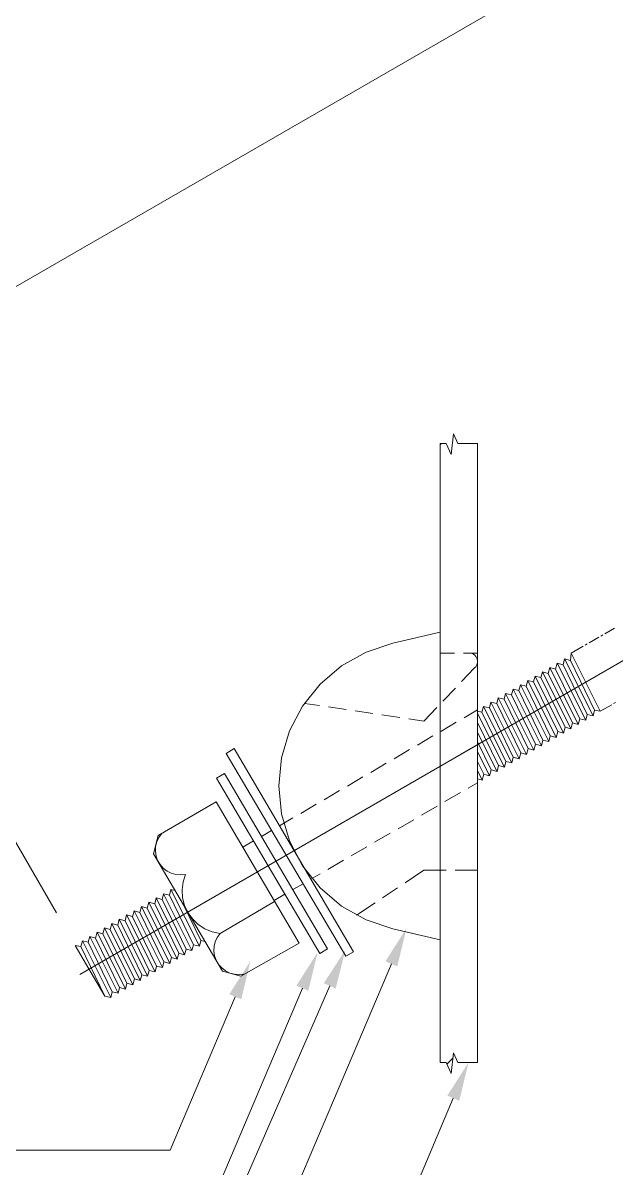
# Model space of a CAD drawing. Header units: millimetres. Extents: x 2 to 579, y 1 to 405.
# Drawn here: x 185.94 to 194.16, y 104.73 to 120.62 of the extents above; entities that cross this region are included whole.
import ezdxf

# ---------------------------------------------------------------- set-up
doc = ezdxf.new("R2010")
doc.units = ezdxf.units.MM
doc.linetypes.add('XKITLINE00', pattern=[0])
doc.layers.add('LinkedObject', color=7, linetype='Continuous', lineweight=0)

# ---------------------------------------------------------------- blocks, each defined once
blk = doc.blocks.new('*A4')
at = {"layer": 'LinkedObject'}
for points in [[(191.125, 107.528), (190.96, 107.598), (191.253, 108.06)], [(190.271, 107.222), (190.106, 107.294), (190.404, 107.753)], [(188.962, 107.072), (188.796, 107.142), (189.09, 107.604)], [(189.892, 107.19), (189.726, 107.26), (190.02, 107.722)], [(191.984, 105.664), (191.819, 105.735), (192.112, 106.196)]]:
    blk.add_hatch(color=6, dxfattribs=at).paths.add_polyline_path(points, flags=17)
at = {"layer": 'LinkedObject', "color": 6, "linetype": 'XKITLINE00', "lineweight": 0}
for p, q in [((182.496, 115.028), (223.889, 138.952)), ((191.998, 110.466), (206.82, 119.032)), ((186.402, 108.27), (182.045, 115.808)), ((191.043, 107.563), (186.887, 97.773)), ((190.189, 107.258), (187.275, 100.562)), ((188.879, 107.107), (187.976, 104.98)), ((189.809, 107.225), (188.231, 103.507)), ((191.901, 105.699), (187.611, 95.592)), ((187.976, 104.98), (178.434, 104.98))]:
    blk.add_line(p, q, dxfattribs=at)
at = {"layer": 'LinkedObject', "color": 9, "linetype": 'XKITLINE00', "lineweight": 0}
for p, q in [((191.873, 114.629), (191.906, 114.916)), ((191.906, 114.916), (191.964, 114.785)), ((191.719, 114.785), (191.803, 114.785)), ((191.719, 114.768), (191.737, 114.785)), ((191.803, 114.785), (191.873, 114.629)), ((191.964, 114.785), (192.237, 114.785)), ((197.684, 113.752), (186.724, 107.417)), ((194.001, 112.143), (194.136, 112.221)), ((193.785, 112.018), (193.92, 112.096)), ((193.947, 112.111), (193.974, 112.127)), ((193.534, 111.873), (193.703, 111.971)), ((193.73, 111.986), (193.758, 112.002)), ((193.938, 111.067), (194.097, 111.159)), ((194.124, 111.175), (194.151, 111.19))]:
    blk.add_line(p, q, dxfattribs=at)
at = {"layer": 'LinkedObject', "color": 7, "linetype": 'XKITLINE00', "lineweight": 0}
for p, q in [((191.719, 106.196), (191.719, 114.785)), ((192.237, 114.785), (192.237, 106.196)), ((191.719, 112.165), (191.062, 112.014)), ((190.692, 111.89), (190.352, 111.698)), ((191.062, 112.014), (190.692, 111.89)), ((190.352, 111.698), (190.056, 111.445)), ((190.056, 111.445), (189.813, 111.14)), ((189.813, 111.14), (189.633, 110.794)), ((189.633, 110.794), (189.522, 110.42)), ((189.522, 110.42), (189.485, 110.031)), ((189.485, 110.031), (189.522, 109.643)), ((189.522, 109.643), (189.633, 109.269)), ((189.633, 109.269), (189.813, 108.923)), ((189.813, 108.923), (190.056, 108.618)), ((190.056, 108.618), (190.352, 108.365)), ((190.352, 108.365), (190.692, 108.173)), ((190.692, 108.173), (191.062, 108.049)), ((191.719, 107.898), (191.062, 108.049)), ((186.852, 107.491), (186.852, 107.491)), ((191.873, 106.041), (191.906, 106.327)), ((191.906, 106.327), (191.964, 106.196)), ((191.803, 106.196), (191.719, 106.196)), ((191.803, 106.196), (191.873, 106.041)), ((191.813, 106.173), (191.898, 106.259)), ((192.237, 106.196), (191.964, 106.196))]:
    blk.add_line(p, q, dxfattribs=at)
at = {"layer": 'LinkedObject', "color": 1, "linetype": 'XKITLINE00', "lineweight": 0}
for p, q in [((191.719, 111.876), (191.916, 111.876)), ((192.041, 111.876), (192.237, 111.876)), ((192.141, 111.874), (192.119, 111.876)), ((192.162, 111.868), (192.141, 111.874)), ((192.182, 111.858), (192.162, 111.868)), ((192.199, 111.845), (192.182, 111.858)), ((193.534, 111.873), (193.524, 111.773)), ((193.534, 111.873), (193.938, 111.067)), ((192.214, 111.829), (192.199, 111.845)), ((192.212, 111.686), (192.224, 111.704)), ((192.225, 111.81), (192.214, 111.829)), ((192.224, 111.704), (192.232, 111.725)), ((192.233, 111.79), (192.225, 111.81)), ((192.232, 111.725), (192.237, 111.746)), ((192.237, 111.768), (192.233, 111.79)), ((192.237, 111.746), (192.237, 111.768)), ((193.341, 111.734), (193.32, 111.653)), ((193.422, 111.713), (193.341, 111.734)), ((193.341, 111.734), (193.736, 110.943)), ((193.443, 111.794), (193.422, 111.713)), ((193.757, 111.024), (193.422, 111.713)), ((193.524, 111.773), (193.443, 111.794)), ((193.443, 111.794), (193.839, 111.003)), ((193.86, 111.083), (193.524, 111.773)), ((192.197, 111.67), (192.017, 111.48)), ((192.197, 111.67), (192.212, 111.686)), ((193.035, 111.555), (193.014, 111.474)), ((193.116, 111.534), (193.035, 111.555)), ((193.035, 111.555), (193.429, 110.766)), ((193.137, 111.615), (193.116, 111.534)), ((193.218, 111.594), (193.137, 111.615)), ((193.137, 111.615), (193.531, 110.825)), ((193.239, 111.675), (193.218, 111.594)), ((193.553, 110.906), (193.218, 111.594)), ((193.32, 111.653), (193.239, 111.675)), ((193.239, 111.675), (193.634, 110.884)), ((193.655, 110.965), (193.32, 111.653)), ((191.931, 111.39), (191.758, 111.209)), ((192.831, 111.435), (192.81, 111.354)), ((192.912, 111.414), (192.831, 111.435)), ((192.831, 111.435), (193.224, 110.647)), ((192.933, 111.495), (192.912, 111.414)), ((193.245, 110.728), (192.912, 111.414)), ((193.014, 111.474), (192.933, 111.495)), ((192.933, 111.495), (193.327, 110.706)), ((193.348, 110.787), (193.014, 111.474)), ((193.45, 110.846), (193.116, 111.534)), ((192.525, 111.256), (192.503, 111.175)), ((192.606, 111.235), (192.525, 111.256)), ((192.525, 111.256), (192.917, 110.469)), ((192.627, 111.316), (192.606, 111.235)), ((192.938, 110.55), (192.606, 111.235)), ((192.708, 111.295), (192.627, 111.316)), ((192.627, 111.316), (193.019, 110.529)), ((192.729, 111.375), (192.708, 111.295)), ((193.041, 110.609), (192.708, 111.295)), ((192.81, 111.354), (192.729, 111.375)), ((192.729, 111.375), (193.122, 110.588)), ((193.143, 110.668), (192.81, 111.354)), ((189.838, 111.177), (190.046, 111.146)), ((190.17, 111.127), (190.417, 111.09)), ((190.541, 111.072), (190.788, 111.035)), ((191.672, 111.119), (191.491, 110.929)), ((192.232, 111.069), (192.237, 111.074)), ((192.299, 111.055), (192.237, 111.071)), ((192.32, 111.136), (192.299, 111.055)), ((192.401, 111.115), (192.32, 111.136)), ((192.32, 111.136), (192.712, 110.351)), ((192.422, 111.196), (192.401, 111.115)), ((192.733, 110.431), (192.401, 111.115)), ((192.503, 111.175), (192.422, 111.196)), ((192.422, 111.196), (192.815, 110.41)), ((192.836, 110.491), (192.503, 111.175)), ((193.86, 111.083), (193.839, 111.003)), ((193.938, 111.067), (193.86, 111.083)), ((193.999, 111.092), (193.999, 111.094)), ((190.912, 111.016), (191.159, 110.979)), ((191.283, 110.961), (191.491, 110.929)), ((192.237, 111.037), (192.61, 110.291)), ((192.529, 110.313), (192.237, 110.912)), ((192.631, 110.372), (192.299, 111.055)), ((193.553, 110.906), (193.531, 110.825)), ((193.634, 110.884), (193.553, 110.906)), ((193.655, 110.965), (193.634, 110.884)), ((193.736, 110.943), (193.655, 110.965)), ((193.757, 111.024), (193.736, 110.943)), ((193.839, 111.003), (193.757, 111.024)), ((192.237, 110.773), (192.507, 110.232)), ((193.348, 110.787), (193.327, 110.706)), ((193.429, 110.766), (193.348, 110.787)), ((193.45, 110.846), (193.429, 110.766)), ((193.531, 110.825), (193.45, 110.846)), ((192.426, 110.254), (192.237, 110.642)), ((193.041, 110.609), (193.019, 110.529)), ((193.122, 110.588), (193.041, 110.609)), ((193.143, 110.668), (193.122, 110.588)), ((193.224, 110.647), (193.143, 110.668)), ((193.245, 110.728), (193.224, 110.647)), ((193.327, 110.706), (193.245, 110.728)), ((188.863, 110.55), (188.753, 110.484)), ((190.411, 107.668), (188.753, 110.484)), ((188.863, 110.55), (190.517, 107.729)), ((192.237, 110.509), (192.405, 110.173)), ((192.733, 110.431), (192.712, 110.351)), ((192.815, 110.41), (192.733, 110.431)), ((192.836, 110.491), (192.815, 110.41)), ((192.917, 110.469), (192.836, 110.491)), ((192.938, 110.55), (192.917, 110.469)), ((193.019, 110.529), (192.938, 110.55)), ((192.324, 110.194), (192.237, 110.372)), ((192.529, 110.313), (192.507, 110.232)), ((192.61, 110.291), (192.529, 110.313)), ((192.631, 110.372), (192.61, 110.291)), ((192.712, 110.351), (192.631, 110.372)), ((192.237, 110.244), (192.303, 110.114)), ((192.303, 110.114), (192.237, 110.131)), ((192.324, 110.194), (192.303, 110.114)), ((192.405, 110.173), (192.324, 110.194)), ((192.426, 110.254), (192.405, 110.173)), ((192.507, 110.232), (192.426, 110.254)), ((191.233, 108.688), (191.491, 108.861)), ((191.491, 108.861), (191.802, 108.861)), ((191.927, 108.861), (192.237, 108.861)), ((187.885, 108.537), (187.864, 108.456)), ((187.885, 108.537), (188.279, 107.748)), ((187.966, 108.516), (187.885, 108.537)), ((187.987, 108.597), (187.966, 108.516)), ((187.987, 108.597), (188.381, 107.807)), ((188.045, 108.582), (187.987, 108.597)), ((190.92, 108.48), (191.129, 108.619)), ((187.681, 108.417), (187.659, 108.336)), ((187.681, 108.417), (188.074, 107.629)), ((187.762, 108.396), (187.681, 108.417)), ((187.783, 108.477), (187.762, 108.396)), ((188.095, 107.71), (187.762, 108.396)), ((187.783, 108.477), (188.176, 107.688)), ((187.864, 108.456), (187.783, 108.477)), ((188.198, 107.769), (187.864, 108.456)), ((188.3, 107.828), (187.966, 108.516)), ((188.402, 107.888), (188.162, 108.381)), ((190.558, 108.239), (190.816, 108.411)), ((187.372, 108.242), (187.351, 108.161)), ((187.453, 108.221), (187.372, 108.242)), ((187.372, 108.242), (187.767, 107.451)), ((187.476, 108.298), (187.455, 108.217)), ((187.788, 107.532), (187.455, 108.217)), ((187.476, 108.298), (187.869, 107.511)), ((187.557, 108.277), (187.476, 108.298)), ((187.578, 108.357), (187.557, 108.277)), ((187.89, 107.591), (187.557, 108.277)), ((187.578, 108.357), (187.972, 107.57)), ((187.659, 108.336), (187.578, 108.357)), ((187.993, 107.65), (187.659, 108.336)), ((187.066, 108.062), (187.045, 107.981)), ((187.066, 108.062), (187.46, 107.273)), ((187.147, 108.041), (187.066, 108.062)), ((187.168, 108.122), (187.147, 108.041)), ((187.168, 108.122), (187.562, 107.333)), ((187.249, 108.101), (187.168, 108.122)), ((187.27, 108.182), (187.249, 108.101)), ((187.583, 107.413), (187.249, 108.101)), ((187.27, 108.182), (187.664, 107.392)), ((187.351, 108.161), (187.27, 108.182)), ((187.686, 107.473), (187.351, 108.161)), ((186.862, 107.943), (186.841, 107.862)), ((186.943, 107.921), (186.862, 107.943)), ((186.862, 107.943), (187.255, 107.155)), ((186.964, 108.002), (186.943, 107.921)), ((187.276, 107.236), (186.943, 107.921)), ((186.964, 108.002), (187.357, 107.214)), ((187.045, 107.981), (186.964, 108.002)), ((187.378, 107.295), (187.045, 107.981)), ((187.481, 107.354), (187.147, 108.041)), ((188.402, 107.888), (188.381, 107.807)), ((188.461, 107.872), (188.402, 107.888)), ((187.071, 107.117), (186.66, 107.819)), ((186.66, 107.819), (186.739, 107.802)), ((186.76, 107.883), (186.739, 107.802)), ((187.071, 107.117), (186.739, 107.802)), ((186.841, 107.862), (186.76, 107.883)), ((186.76, 107.883), (187.152, 107.096)), ((187.174, 107.176), (186.841, 107.862)), ((188.198, 107.769), (188.176, 107.688)), ((188.279, 107.748), (188.198, 107.769)), ((188.3, 107.828), (188.279, 107.748)), ((188.381, 107.807), (188.3, 107.828)), ((190.517, 107.729), (190.411, 107.668)), ((187.89, 107.591), (187.869, 107.511)), ((187.972, 107.57), (187.89, 107.591)), ((187.993, 107.65), (187.972, 107.57)), ((188.074, 107.629), (187.993, 107.65)), ((188.095, 107.71), (188.074, 107.629)), ((188.176, 107.688), (188.095, 107.71)), ((187.583, 107.413), (187.562, 107.333)), ((187.664, 107.392), (187.583, 107.413)), ((187.686, 107.473), (187.664, 107.392)), ((187.767, 107.451), (187.686, 107.473)), ((187.788, 107.532), (187.767, 107.451)), ((187.869, 107.511), (187.788, 107.532)), ((187.378, 107.295), (187.357, 107.214)), ((187.46, 107.273), (187.378, 107.295)), ((187.481, 107.354), (187.46, 107.273)), ((187.562, 107.333), (187.481, 107.354)), ((187.152, 107.096), (187.071, 107.117)), ((187.174, 107.176), (187.152, 107.096)), ((187.255, 107.155), (187.174, 107.176)), ((187.276, 107.236), (187.255, 107.155)), ((187.357, 107.214), (187.276, 107.236))]:
    blk.add_line(p, q, dxfattribs=at)
at = {"layer": 'LinkedObject', "color": 4, "linetype": 'XKITLINE00', "lineweight": 0}
for p, q in [((192.237, 111.087), (192.051, 110.978)), ((191.943, 110.915), (191.727, 110.789)), ((191.619, 110.725), (191.404, 110.599)), ((191.296, 110.536), (191.08, 110.409)), ((190.972, 110.346), (190.756, 110.22)), ((190.649, 110.157), (190.433, 110.03)), ((190.325, 109.967), (190.109, 109.841)), ((192.109, 110.002), (192.237, 110.076)), ((191.785, 109.814), (192.001, 109.939)), ((190.002, 109.777), (189.786, 109.651)), ((191.46, 109.626), (191.676, 109.751)), ((189.678, 109.588), (189.491, 109.478)), ((191.135, 109.438), (191.352, 109.563)), ((189.383, 109.415), (189.242, 109.332)), ((190.811, 109.25), (191.027, 109.375)), ((189.133, 109.268), (188.982, 109.18)), ((190.486, 109.062), (190.703, 109.188)), ((190.162, 108.874), (190.378, 109)), ((189.925, 108.738), (190.054, 108.812)), ((189.417, 108.443), (189.568, 108.53)), ((189.675, 108.593), (189.818, 108.675))]:
    blk.add_line(p, q, dxfattribs=at)
at = {"layer": 'LinkedObject', "color": 2, "linetype": 'XKITLINE00', "lineweight": 0}
for p, q in [((188.731, 110.203), (188.621, 110.139)), ((190.051, 107.709), (188.621, 110.139)), ((188.731, 110.203), (190.156, 107.771)), ((190.156, 107.771), (190.051, 107.709))]:
    blk.add_line(p, q, dxfattribs=at)
at = {"layer": 'LinkedObject', "color": 3, "linetype": 'XKITLINE00', "lineweight": 0}
for p, q in [((187.812, 109.342), (188.612, 109.81)), ((189.766, 107.85), (188.612, 109.81)), ((187.746, 109.091), (187.812, 109.342)), ((187.819, 109.315), (187.791, 109.255)), ((187.858, 109.369), (187.819, 109.315)), ((187.775, 109.191), (187.772, 109.125)), ((187.791, 109.255), (187.775, 109.191)), ((187.746, 109.091), (188.702, 107.46)), ((187.772, 109.125), (187.781, 109.059)), ((187.781, 109.059), (187.803, 108.997)), ((187.803, 108.997), (187.837, 108.94)), ((187.837, 108.94), (187.881, 108.89)), ((187.881, 108.89), (187.933, 108.85)), ((187.933, 108.85), (187.992, 108.82)), ((187.992, 108.82), (188.056, 108.803)), ((188.056, 108.803), (188.122, 108.798)), ((188.122, 108.798), (188.188, 108.805)), ((188.155, 108.7), (188.142, 108.591)), ((188.188, 108.805), (188.155, 108.7)), ((188.142, 108.591), (188.149, 108.481)), ((188.149, 108.481), (188.177, 108.375)), ((188.177, 108.375), (188.223, 108.275)), ((188.669, 107.985), (189.425, 108.428)), ((188.223, 108.275), (188.287, 108.186)), ((188.287, 108.186), (188.367, 108.11)), ((188.367, 108.11), (188.459, 108.05)), ((188.459, 108.05), (188.561, 108.008)), ((188.561, 108.008), (188.669, 107.985)), ((188.63, 107.931), (188.602, 107.871)), ((188.669, 107.985), (188.63, 107.931)), ((188.586, 107.807), (188.583, 107.741)), ((188.583, 107.741), (188.592, 107.675)), ((188.602, 107.871), (188.586, 107.807)), ((188.958, 107.393), (189.766, 107.85)), ((188.592, 107.675), (188.614, 107.613)), ((188.614, 107.613), (188.648, 107.556)), ((188.648, 107.556), (188.692, 107.506)), ((188.692, 107.506), (188.744, 107.466)), ((188.702, 107.46), (188.958, 107.393)), ((188.744, 107.466), (188.803, 107.436)), ((188.803, 107.436), (188.867, 107.419)), ((188.867, 107.419), (188.933, 107.414)), ((188.933, 107.414), (188.999, 107.421))]:
    blk.add_line(p, q, dxfattribs=at)

msp = doc.modelspace()

# ---------------------------------------------------------------- block references
at = {"lineweight": 0}
msp.add_blockref('*A4', (0, 0), dxfattribs=at)

doc.saveas('drawing.dxf')
